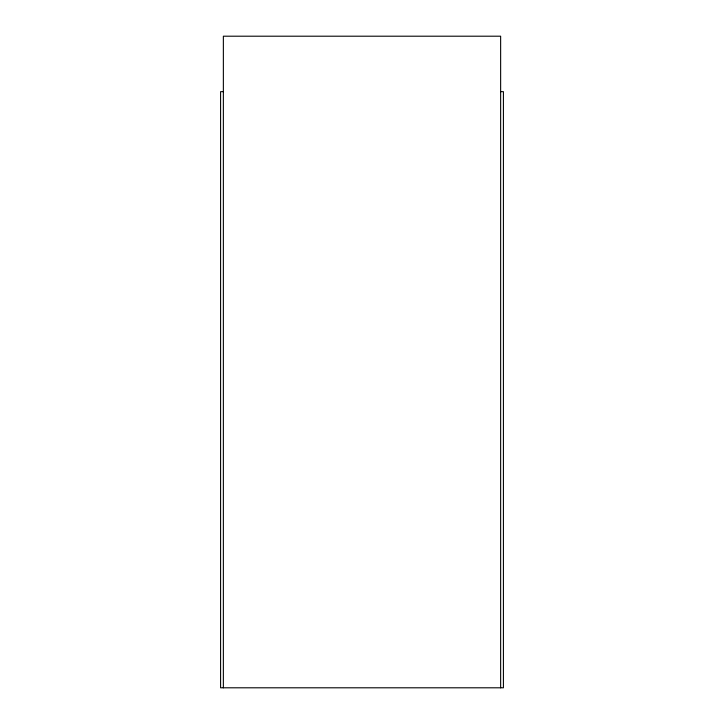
<?xml version="1.0" encoding="UTF-8"?>
<svg xmlns="http://www.w3.org/2000/svg" width="724" height="724" viewBox="0 0 724 724"><rect width="100%" height="100%" fill="white"/><g stroke="black" fill="none" stroke-linecap="round" stroke-linejoin="round"><path stroke-width="1.09" d="M223.363 91.658L220.585 91.658L220.585 687.8L503.415 687.8L503.415 91.658L500.637 91.658M500.637 687.8L500.637 36.2L223.363 36.2L223.363 687.8"/></g></svg>
